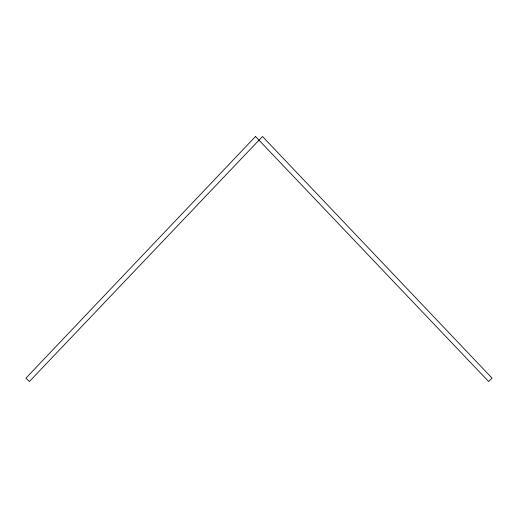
<?xml version="1.0" encoding="UTF-8"?>
<svg xmlns="http://www.w3.org/2000/svg" width="518" height="518" viewBox="0 0 518 518"><rect width="100%" height="100%" fill="white"/><g stroke="black" fill="none" stroke-linecap="round" stroke-linejoin="round"><path stroke-width="0.78" d="M255.497 136.493L25.9 378.172L29.403 381.507L262.503 136.493L492.1 378.172L488.597 381.507L255.497 136.493"/></g></svg>
